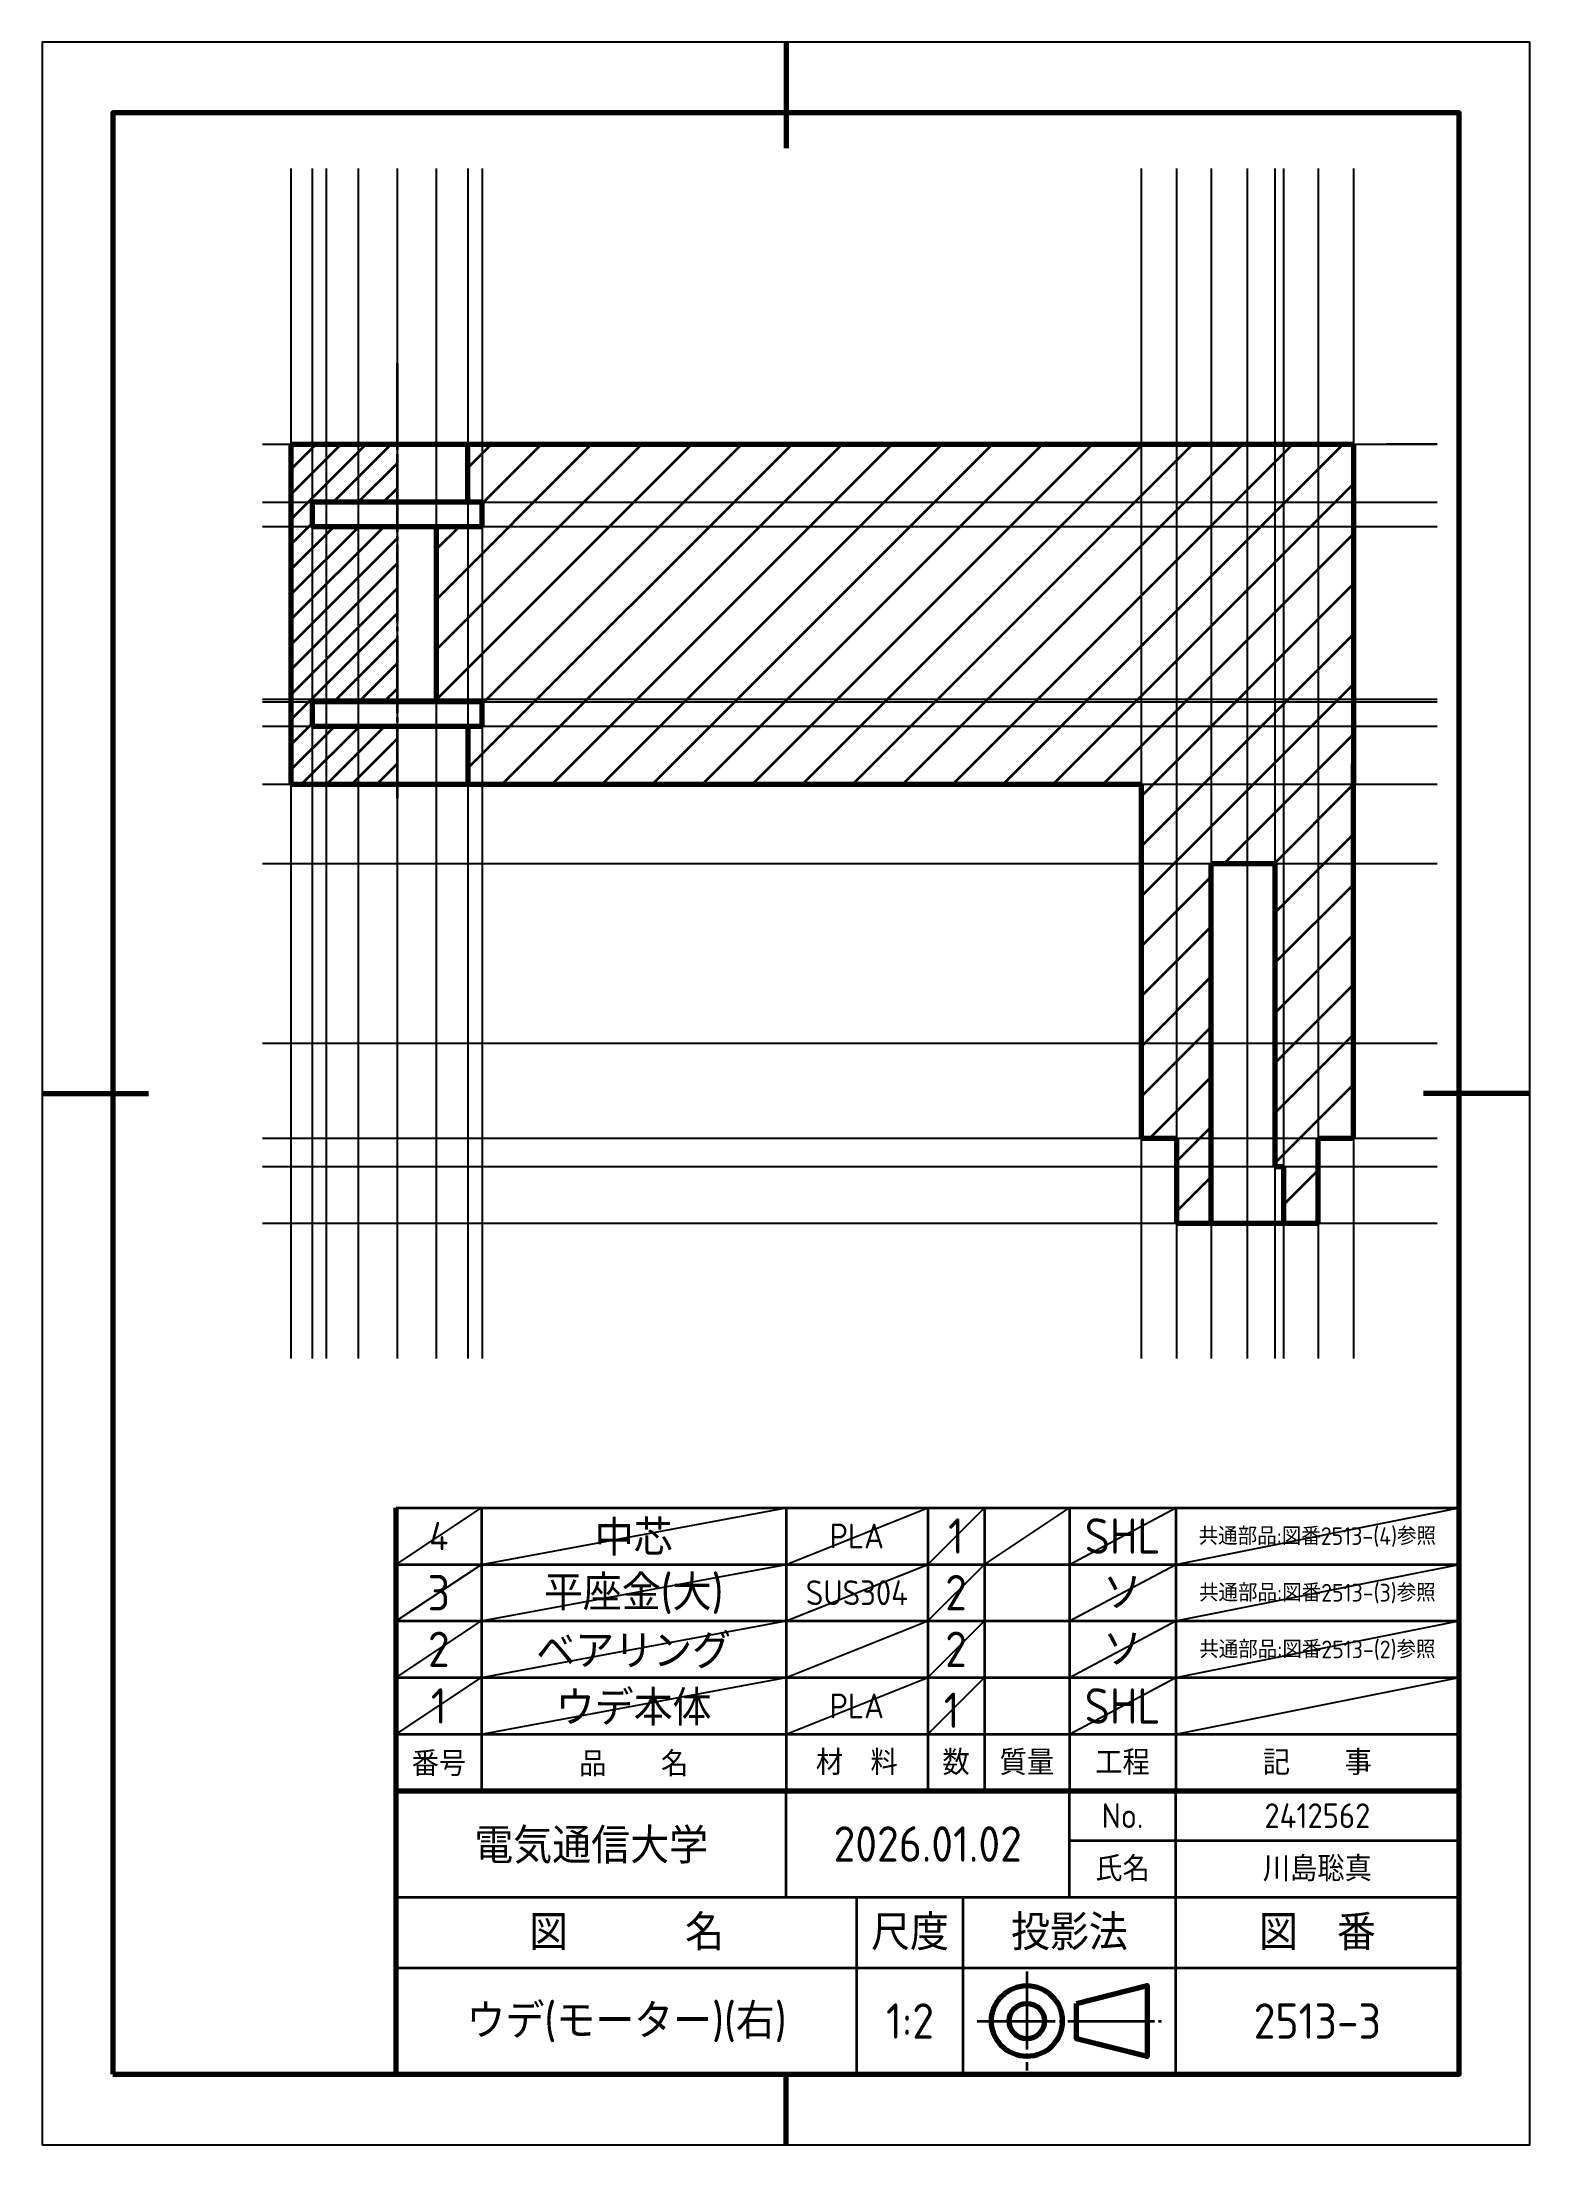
# Model space of a CAD drawing. Header units: millimetres. Extents: x 0 to 210, y 0 to 297.
import ezdxf
from ezdxf.enums import TextEntityAlignment as Align

# ---------------------------------------------------------------- set-up
doc = ezdxf.new("R2010")
doc.units = ezdxf.units.MM
doc.linetypes.add('JIS_08_11', pattern=[12.8, 11, -0.6, 0.6, -0.6])
doc.layers.add('1 図枠', color=7, linetype='Continuous')
for name, color, linetype, lineweight in [('2 外形線', 7, 'Continuous', 70), ('4中心線', 2, 'JIS_08_11', 35), ('5 ハッチング', 4, 'JIS_08_11', 35), ('6 寸法', 6, 'Continuous', 35)]:
    doc.layers.add(name, color=color, linetype=linetype, lineweight=lineweight)
doc.layers.add('7 仮想線', color=3, linetype='Continuous', plot=False)
doc.styles.get("Standard").update_dxf_attribs({"font": 'isocp.shx', "bigfont": 'extfont.shx'})

msp = doc.modelspace()

# ---------------------------------------------------------------- hatches: boundary and pattern name
at = {"layer": '5 ハッチング'}
h = msp.add_hatch(dxfattribs=at)
h.set_pattern_fill('_USER', color=256, scale=2.5, angle=45, style=0, pattern_type=0)
h.set_pattern_definition([(45, (0, 0), (-1.767767, 1.767767), [])])
h.paths.add_polyline_path([(50.11, 240.2), (35.11, 240.2), (35.11, 192.2), (50.11, 192.2), (50.11, 200.4), (38.11, 200.4), (38.11, 203.8), (50.11, 203.8), (50.11, 228.6), (38.11, 228.6), (38.11, 232), (50.11, 232)])
h = msp.add_hatch(dxfattribs=at)
h.set_pattern_fill('_USER', color=256, scale=5, angle=45, style=0, pattern_type=0)
h.set_pattern_definition([(45, (0, 0), (-3.53553, 3.53553), [])])
h.paths.add_polyline_path([(55.61, 228.6), (55.61, 203.8), (62.11, 203.8), (62.11, 200.4), (60.11, 200.4), (60.11, 192.2), (155.11, 192.2), (155.11, 142.2), (160.11, 142.2), (160.11, 130.2), (165.01, 130.2), (165.01, 181), (174.01, 181), (174.01, 138.2), (175.21, 138.2), (175.21, 130.2), (180.11, 130.2), (180.11, 142.2), (185.11, 142.2), (185.11, 240.2), (60.11, 240.2), (60.11, 232), (62.11, 232), (62.11, 228.6)])

# ---------------------------------------------------------------- linework, layer by layer
at = {"layer": '1 図枠', "lineweight": 70}
for p, q in [((105, 297), (105, 282)), ((0, 148.5), (15, 148.5)), ((210, 148.5), (195, 148.5)), ((50, 50), (50, 66)), ((50, 10), (50, 50)), ((50, 50), (200, 50)), ((105, 0), (105, 10))]:
    msp.add_line(p, q, dxfattribs=at)
at = {"layer": '1 図枠', "lineweight": 35}
for p, q in [((50, 90), (200, 90)), ((62, 90), (62, 50)), ((105, 90), (105, 50)), ((125, 90), (125, 50)), ((133, 90), (133, 50)), ((145, 90), (145, 50)), ((160, 90), (160, 50)), ((50, 82), (200, 82)), ((50, 74), (200, 74)), ((50, 66), (200, 66)), ((50, 58), (200, 58)), ((105, 35), (105, 50)), ((145, 35), (145, 50)), ((160, 10), (160, 50)), ((145, 43), (200, 43)), ((50, 35), (200, 35)), ((115, 10), (115, 35)), ((130, 10), (130, 35)), ((50, 25), (200, 25))]:
    msp.add_line(p, q, dxfattribs=at)
at = {"layer": '1 図枠'}
msp.add_line((62, 66), (62, 90), dxfattribs=at)
at = {"layer": '1 図枠', "linetype": 'JIS_08_11', "lineweight": 35}
for p, q in [((139, 24.5), (139, 10.5)), ((132, 17.5), (158, 17.5))]:
    msp.add_line(p, q, dxfattribs=at)
at = {"layer": '1 図枠', "lineweight": 70}
msp.add_lwpolyline([(10, 10), (200, 10), (200, 287), (10, 287)], close=True, dxfattribs=at)
at = {"layer": '1 図枠', "linetype": 'Continuous', "lineweight": 70}
msp.add_lwpolyline([(146, 20), (156, 22.5), (156, 12.5), (146, 15)], close=True, dxfattribs=at)
for radius in [5, 2.5]:
    msp.add_circle((139, 17.5), radius, dxfattribs=at)
at = {"layer": '2 外形線'}
for p, q in [((35.11, 240.2), (35.11, 192.2)), ((35.11, 240.2), (185.11, 240.2)), ((60.11, 232), (60.11, 240.2)), ((185.11, 240.2), (185.11, 192.2)), ((50.11, 232), (38.11, 232)), ((38.11, 232), (38.11, 228.6)), ((62.11, 232), (50.11, 232)), ((62.11, 228.6), (62.11, 232)), ((38.11, 228.6), (50.11, 228.6)), ((50.11, 228.6), (62.11, 228.6)), ((55.61, 228.6), (55.61, 203.8)), ((50.11, 203.8), (38.11, 203.8)), ((38.11, 203.8), (38.11, 200.4)), ((62.11, 203.8), (50.11, 203.8)), ((62.11, 200.4), (62.11, 203.8)), ((38.11, 200.4), (50.11, 200.4)), ((50.11, 200.4), (62.11, 200.4)), ((60.11, 200.4), (60.11, 192.2)), ((185.11, 142.2), (185.11, 195.12)), ((35.11, 192.2), (155.11, 192.2)), ((155.11, 192.2), (155.11, 142.2)), ((165.01, 130.2), (165.01, 181)), ((165.01, 181), (174.01, 181)), ((174.01, 181), (174.01, 138.2)), ((155.11, 142.2), (160.11, 142.2)), ((160.11, 142.2), (160.11, 130.2)), ((180.11, 130.2), (180.11, 142.2)), ((180.11, 142.2), (185.11, 142.2)), ((174.01, 138.2), (175.21, 138.2)), ((175.21, 138.2), (175.21, 130.2)), ((160.11, 130.2), (180.11, 130.2)), ((50, 66), (50, 90))]:
    msp.add_line(p, q, dxfattribs=at)
at = {"layer": '4中心線'}
msp.add_line((50.11, 251.6), (50.11, 190.2), dxfattribs=at)
at = {"layer": '6 寸法'}
msp.add_line((38.11, 202.1), (38.11, 203.8), dxfattribs=at)
at = {"layer": '7 仮想線'}
for p, q in [((35.11, 279.16), (35.11, 111.09)), ((38.11, 279.16), (38.11, 111.09)), ((40.11, 279.16), (40.11, 111.09)), ((44.61, 279.16), (44.61, 111.09)), ((50.11, 279.16), (50.11, 111.09)), ((55.61, 279.16), (55.61, 111.09)), ((55.61, 279.16), (55.61, 111.09)), ((60.11, 279.16), (60.11, 111.09)), ((62.11, 279.16), (62.11, 111.09)), ((155.11, 279.16), (155.11, 111.09)), ((160.11, 279.16), (160.11, 111.09)), ((165.01, 279.16), (165.01, 111.09)), ((170.11, 279.16), (170.11, 111.09)), ((174.01, 279.16), (174.01, 111.09)), ((175.21, 279.16), (175.21, 111.09)), ((180.11, 279.16), (180.11, 111.09)), ((185.11, 279.16), (185.11, 111.09)), ((31.12, 240.2), (196.93, 240.2)), ((196.93, 240.2), (189.75, 240.2)), ((189.75, 240.2), (189.75, 240.2)), ((31.12, 232), (196.93, 232)), ((31.12, 228.6), (196.93, 228.6)), ((31.12, 204.2), (196.93, 204.2)), ((31.12, 204.2), (196.93, 204.2)), ((31.12, 204.2), (196.93, 204.2)), ((31.12, 203.8), (196.93, 203.8)), ((31.12, 200.4), (196.93, 200.4)), ((31.12, 192.2), (196.93, 192.2)), ((31.12, 181), (196.93, 181)), ((31.12, 155.6), (196.93, 155.6)), ((31.12, 142.2), (196.93, 142.2)), ((31.12, 138.2), (196.93, 138.2)), ((31.12, 130.2), (196.93, 130.2)), ((50, 66), (50, 90)), ((50, 82), (62, 90)), ((62, 90), (62, 82)), ((62, 82), (105, 90)), ((105, 90), (105, 82)), ((105, 82), (125, 90)), ((125, 90), (125, 82)), ((125, 82), (133, 90)), ((133, 90), (133, 82)), ((133, 82), (145, 90)), ((145, 90), (145, 82)), ((145, 82), (160, 90)), ((160, 90), (160, 82)), ((160, 82), (200, 90)), ((50, 74), (62, 82)), ((62, 74), (105, 82)), ((105, 74), (125, 82)), ((125, 74), (133, 82)), ((145, 74), (160, 82)), ((160, 74), (200, 82)), ((50, 66), (62, 74)), ((62, 74), (50, 74)), ((62, 66), (105, 74)), ((105, 66), (125, 74)), ((125, 66), (133, 74)), ((145, 66), (160, 74)), ((160, 66), (200, 74)), ((50, 58), (62, 66)), ((62, 66), (50, 66)), ((62, 58), (105, 66)), ((105, 58), (125, 66)), ((131.78, 64.78), (133, 66)), ((145, 58), (160, 66)), ((160, 58), (200, 66)), ((125, 58), (131.78, 64.78))]:
    msp.add_line(p, q, dxfattribs=at)
msp.add_lwpolyline([(0, 0), (210, 0), (210, 297), (0, 297)], close=True, dxfattribs=at)
at = {"layer": 'Defpoints'}
msp.add_line((62, 66), (62, 90), dxfattribs=at)

# ---------------------------------------------------------------- texts
at = {"layer": '1 図枠'}
for s, height, p in [('4', 4, (56, 86)), ('中芯', 5, (83.5, 86)), ('PLA', 3.5, (115, 86)), ('1', 5, (129, 86)), ('SHL', 5, (152.5, 86)), ('共通部品:図番2513-(4)参照', 2.5, (180, 86)), ('3', 5, (56, 78)), ('平座金(大)', 5, (83.5, 78)), ('2', 5, (129, 78)), ('ソ', 5, (152.5, 78)), ('SUS304', 3.5, (115, 78)), ('共通部品:図番2513-(3)参照', 2.5, (180, 78)), ('2', 5, (56, 70)), ('ベアリング', 5, (83.5, 70)), ('2', 5, (129, 70)), ('ソ', 5, (152.5, 70)), ('共通部品:図番2513-(2)参照', 2.5, (180, 70)), ('1', 5, (56, 62)), ('ウデ本体', 5, (83.5, 62)), ('PLA', 3.5, (115, 62)), ('1', 5, (128.39, 61.39)), ('SHL', 5, (152.5, 62)), ('番号', 3.5, (56, 54)), ('品\u3000\u3000名', 3.5, (83.5, 54)), ('電気通信大学', 5, (77.5, 42.5))]:
    msp.add_text(s, height=height, dxfattribs=at).set_placement(p, align=Align.MIDDLE)
for s, height, p in [('材\u3000料', 3.5, (115, 54)), ('数', 3.5, (129, 54)), ('質量', 3.5, (139, 54)), ('工程', 3.5, (152.5, 54)), ('記\u3000\u3000事', 3.5, (180, 54)), ('No.', 3.5, (152.5, 46.5)), ('2412562', 3.5, (180, 46.5)), ('2026.01.02', 5, (125, 42.5)), ('氏名', 3.5, (152.5, 39)), ('川島聡真', 3.5, (180, 39)), ('図\u3000\u3000\u3000名', 5, (82.5, 30)), ('尺度', 5, (122.5, 30)), ('投影法', 5, (145, 30)), ('図\u3000番', 5, (180, 30)), ('ウデ(モーター)(右)', 5, (82.5, 17.5)), ('1:2', 5, (122.5, 17.5)), ('2513-3', 5, (180, 17.5))]:
    msp.add_text(s, height=height, dxfattribs=at).set_placement(p, align=Align.MIDDLE_CENTER)
at = {"layer": '7 仮想線'}
msp.add_text('1', height=5, dxfattribs=at).set_placement((56, 62), align=Align.MIDDLE)

doc.saveas('drawing.dxf')
